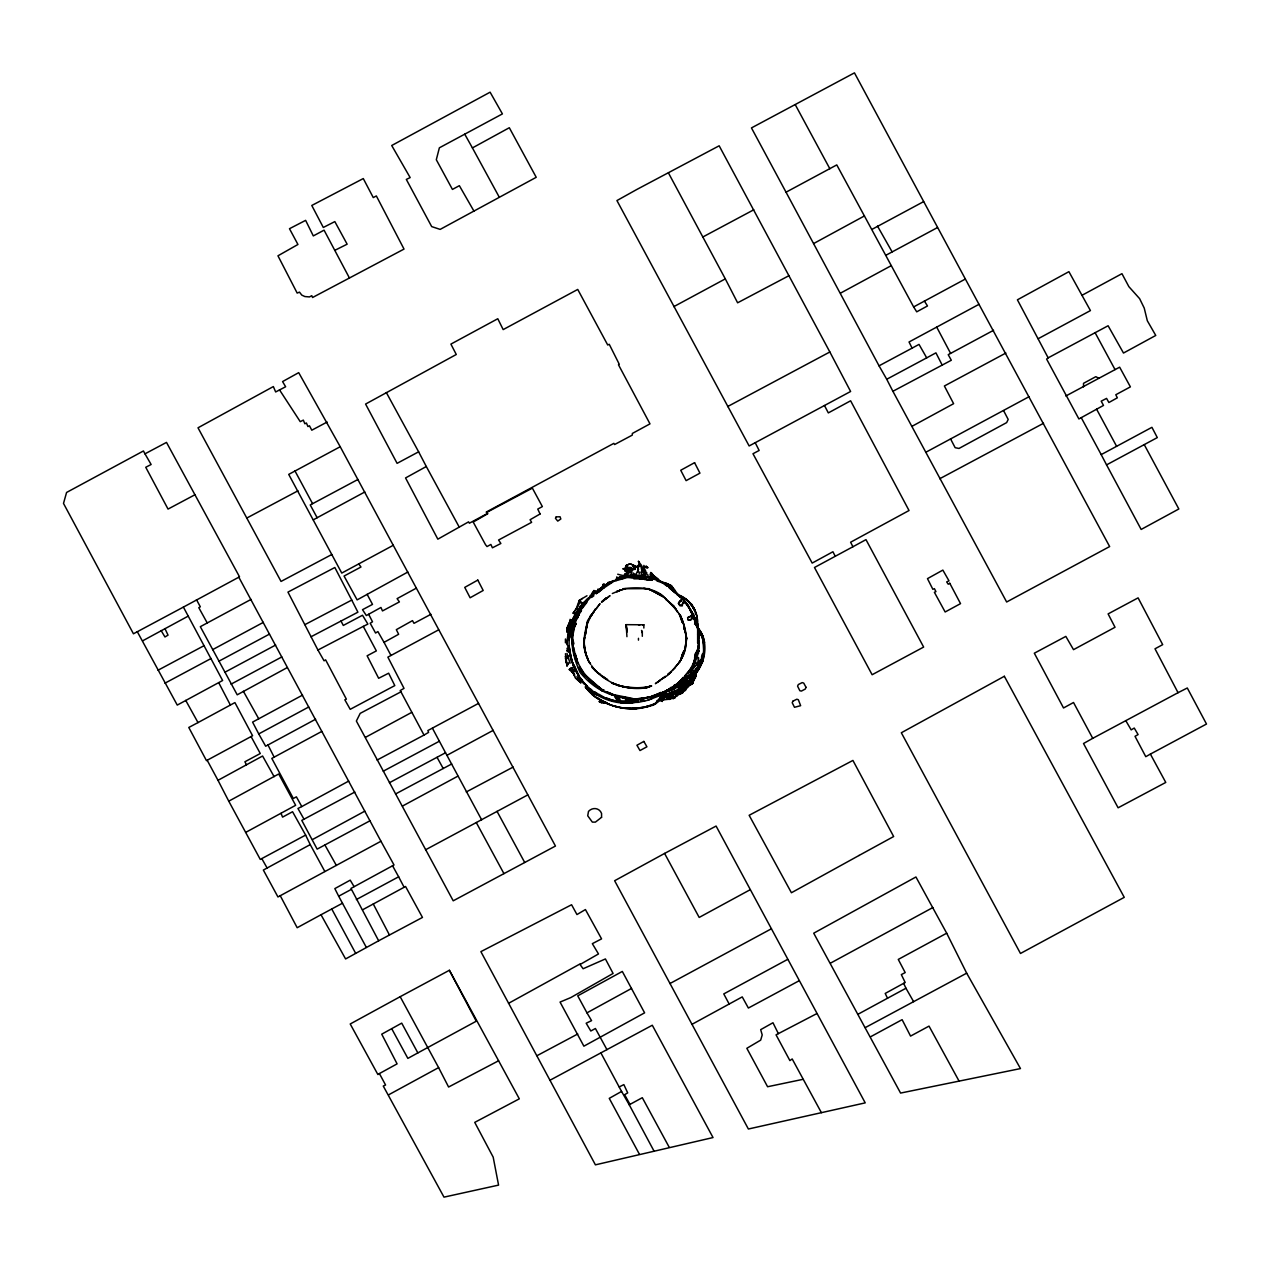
<?xml version="1.0" encoding="UTF-8"?>
<svg xmlns="http://www.w3.org/2000/svg" width="1270" height="1270" viewBox="0 0 1270 1270"><rect width="100%" height="100%" fill="white"/><g stroke="black" fill="none" stroke-linecap="round" stroke-linejoin="round"><path stroke-width="1.5" d="M696.103 652.923L698.421 650.415L699.183 633.412L693.801 615.251L698.421 628.412L699.183 637.635M569.278 646.001L566.976 651.192L569.278 647.636L568.515 648.208L566.976 643.89C567.642 626.539 575.183 609.346 588.502 598.059L580.041 606.996M584.66 648.494L586.184 654.367C581.565 640.239 585.327 623.602 593.884 611.695L590.026 617.172M694.579 662.432L692.261 667.242L698.421 648.399L699.183 641.969L698.421 651.478L696.881 654.272M569.278 628.031L566.976 643.89M586.184 631.015C585.216 619.76 594.09 612.077 600.027 603.631L596.186 608.727M698.421 648.303L699.183 642.731M698.421 646.478L699.183 641.096M584.66 637.635C582.771 646.605 585.327 655.907 590.026 663.591C585.454 655.59 583.343 646.763 584.66 637.35M569.278 639.858L570.055 635.048M570.055 636.111L570.817 628.507L572.357 627.65L570.817 628.507M697.135 626.65L697.643 623.522L697.643 625.729M682.276 654.066L680.736 660.13L683.816 650.907L680.736 660.13M686.88 638.127L684.578 649.367M697.643 624.284L697.135 627.364C699.627 613.664 690.848 599.011 677.656 594.503M691.499 681.545L692.261 683.577L687.657 686.451L693.039 683.276L692.261 682.99L696.103 675.878L695.849 671.56M643.842 565.388L644.604 576.056L655.368 578.929L662.289 582.2C648.303 574.818 631.825 574.31 616.934 579.025L619.236 577.31L636.159 575.183L642.303 575.278L652.288 578.263L650.764 578.072L651.526 574.135L658.447 579.12M570.817 630.539L569.278 638.032L572.357 624.38C564.737 645.319 570.928 669.338 586.184 685.197L583.12 682.99L587.153 685.879M616.172 580.565L616.934 576.913L616.172 580.279M570.817 624.475L570.055 628.031L572.357 619.681L575.421 614.394M689.959 608.727L686.88 603.631L692.261 612.854L691.499 615.537L693.801 616.887L696.103 624.57L693.039 614.204L686.117 603.631L683.038 602.186L682.276 605.742L679.974 605.838L679.196 604.583L678.434 603.25L681.498 599.408M695.341 674.243L696.103 670.798C691.721 687.054 674.481 691.959 660.749 697.309L656.145 703.453L652.288 704.898L656.145 703.167M586.962 625.348L583.882 641.001L584.66 648.891M698.421 639.762L697.643 643.112L697.643 628.809L694.579 619.871L696.881 626.015C699.754 613.426 691.166 599.916 679.196 595.662L686.117 599.503L684.578 599.011M577.739 616.696L576.199 618.808L572.357 637.842M646.922 697.5C666.321 693.611 686.498 680.736 693.801 662.051M674.005 687.419C692.134 680.069 707.628 660.606 703.024 640.429M635.381 575.58L638.461 569.23L637.683 567.118L633.079 566.547L636.921 566.833L639.223 564.324L638.461 561.356L641.54 565.483M573.897 622.84L575.421 618.998L572.357 633.317L573.119 629.666C569.722 644.049 574.231 659.4 580.041 672.417C589.264 683.514 601.107 692.467 615.394 695.674M701.484 657.241L702.262 654.161M673.052 698.659L673.814 694.626L670.75 695.769L672.274 695.865L673.052 698.659L675.354 697.5L676.116 694.626L674.592 693.563L672.274 694.42L672.274 697.69L669.973 699.135L656.908 700.58M697.643 655.225L694.579 663.591L694.579 666.655L698.421 663.4L698.421 657.527L698.421 663.4L693.039 668.195C692.642 675.068 685.721 676.148 683.038 681.069L681.498 681.847L679.974 685.689L681.498 683.577M571.325 628.475L572.357 624.761M575.421 618.998C569.881 632.698 571.96 647.605 576.199 661.368L573.119 647.922L574.659 655.796M649.986 575.183L650.764 572.405M695.341 657.431L696.881 651.954M574.659 616.315L576.199 617.458L575.421 618.808L575.421 613.616L581.581 605.838M696.103 670.798L693.039 676.751M699.183 660.511L696.881 664.829M694.579 657.622L696.881 650.415M693.039 667.036L695.341 655.034C699.961 647.382 697.881 637.667 698.421 629.19M570.055 634.286C571.103 624.856 575.628 616.014 581.581 608.536M622.316 698.167L626.935 698.468L626.158 700.961L617.712 700.961L614.632 696.643L614.632 694.817M700.722 665.02L702.262 660.035M693.039 668.195L689.959 672.513M699.945 662.813L702.262 656.288M679.196 686.07L673.814 688.181C690.07 684.181 701.992 670.385 703.802 653.875L703.024 653.399M702.77 658.463L703.802 655.32M643.842 575.866L643.842 574.421L644.604 576.056L646.144 572.786L645.382 570.293L643.842 570.103L644.604 566.452L647.684 567.309L646.144 566.356L646.144 568.182M691.499 615.537L692.261 613.235L690.721 611.6M570.817 631.396L570.055 633.222M668.433 696.547L669.211 699.421L672.274 697.119L673.052 693.944L671.512 692.594L669.973 694.23L673.052 694.912L667.671 696.246L669.973 695.293L670.75 692.499M695.087 674.211L696.103 671.274M575.421 614.489L573.119 613.14L578.501 605.647L580.041 600.361L582.343 598.44M683.816 682.895L683.816 686.927L682.276 687.419L683.816 686.927L681.498 686.356L682.276 687.419L684.578 682.514L686.117 683.181L690.721 680.307M683.038 692.023L682.276 693.277L679.974 692.69L683.038 692.309L682.276 691.166L685.34 686.737L684.578 688.181L681.498 688.086L679.196 689.816L677.656 689.15L681.498 692.118L679.974 692.801L673.814 691.356M568.515 625.062L570.055 620.919L566.976 628.221L566.976 632.269L568.515 625.062L566.976 628.221M688.419 685.292L693.039 683.276L691.499 682.514L691.499 679.815L696.103 671.751M695.087 673.703L696.103 671.084M583.882 604.393L586.962 600.646M618.474 698.754L618.474 702.31L618.474 700.103M682.276 604.107L683.038 602.186M574.659 620.347L572.357 624.856M576.961 616.506L574.659 620.824L572.357 638.032L573.119 648.017M599.25 591.518L596.186 593.63L603.869 587.962L604.631 586.137C617.474 576.77 636.397 573.326 650.764 578.072L651.526 573.167L652.288 574.802M632.317 700.77L631.539 699.23L628.459 698.754L626.935 700.199L633.079 699.611L631.539 702.5L638.461 702.31L647.684 700.294L663.829 694.134L664.591 692.309M666.131 690.674L667.671 689.816L668.433 691.261L676.116 684.53L674.592 689.054L652.288 696.928L636.921 699.516L651.526 696.738L670.75 689.531M697.643 666.559L698.421 664.734M578.501 603.917L580.041 600.361M579.279 610.251L586.962 599.503M641.54 571.151L640.763 572.881L642.303 572.881L640.763 565.579L639.223 564.324M676.116 687.419L685.34 682.419L686.117 683.181L684.578 682.514L682.276 683.673L686.117 684.625L687.657 683.863L686.117 682.323L691.499 680.212L691.499 678.577L694.579 675.021L691.499 678.291L692.261 677.132M576.199 618.045L575.421 621.411M577.739 616.315L578.501 614.68M577.739 614.299L582.343 607.187L576.199 619.966L579.279 613.807L577.739 614.966L577.739 617.95M626.158 567.309L626.158 565.483L629.999 563.753L636.921 566.833L629.999 563.753L626.935 565.293L626.935 567.69L626.158 565.483L626.935 567.785M631.539 570.579L631.539 575.961M651.526 574.135L650.764 578.072M668.433 693.468L663.829 698.071L658.447 699.325L662.289 701.437L662.289 698.754M684.578 688.181L683.038 687.419L684.578 686.356L683.038 686.832L683.816 685.879L682.276 685.292L686.117 683.958L688.419 681.164M693.801 677.704L689.197 681.355L690.721 680.498L689.197 680.498L689.197 682.323L691.499 682.514L692.261 680.498L690.721 679.926L689.197 682.323L689.959 684.244L687.657 686.451L692.261 683.181M580.803 609.108L577.739 614.204M583.12 605.361L583.882 603.822L583.12 606.504M623.856 577.501L624.618 574.231L626.935 575.866L626.158 574.802L623.856 577.405L620.014 576.532M580.803 679.529L580.803 681.752M629.237 701.437L628.459 702.977L626.158 702.31M692.261 678.767L695.341 677.608L693.801 675.973L685.34 685.879L685.34 689.626M699.183 663.972L702.262 658.019M576.199 623.522L573.897 627.936L576.199 623.522L574.659 625.158M575.421 620.252L576.199 618.808M573.897 623.903L574.659 622.459M632.317 574.707L631.539 576.151L634.619 574.707L632.317 575.373L630.777 574.231M658.447 700.58L660.749 700.484L661.511 699.04L663.829 699.516L661.511 698.167M673.814 689.245L680.736 683.958L679.196 683.958L676.894 687.229L673.052 687.8M697.643 649.843L698.421 648.399M692.261 678.672L681.498 688.848L670.75 693.087C680.498 689.8 690.674 684.546 694.579 674.338M693.039 665.289L694.579 662.527L691.499 670.496L688.419 673.1L690.721 669.734M581.581 610.06L578.501 614.204L579.279 615.347M591.566 615.347L595.408 608.822M566.976 665.607L568.515 662.908L566.976 666.274M619.236 699.135L617.712 700.961L618.474 702.31L619.236 698.563L620.776 697.024L618.474 698.278L618.474 700.484L620.014 701.056L620.014 699.611L619.236 700.77M628.459 698.754L627.697 700.103L626.935 698.468M631.539 702.5L632.317 701.151M659.987 697.69L662.289 695.579M696.103 655.701L695.341 657.05L696.881 652.923L694.579 662.241L694.579 659.844M696.881 653.685L699.183 651.288L698.421 650.811M679.974 685.975L678.434 687.514L681.498 686.356L683.038 687.118L683.038 686.26M683.038 681.847L692.261 674.926L696.881 668.004M696.103 672.719C706.247 660.575 708.438 641.048 698.421 628.221M700.722 665.321L694.579 675.592L689.959 680.688L692.261 678.482M593.884 591.233L592.344 593.836L593.884 592.391M580.041 610.06L585.422 601.805L580.803 607.663M646.922 580.088L652.288 580.184L653.066 578.929L657.669 580.374M643.064 701.056L643.842 699.802L643.842 701.246L640.763 701.056L643.842 701.246M653.828 695.769L653.066 697.024L652.288 695.865L657.669 694.134M691.499 679.529C684.736 689.864 671.56 691.324 661.511 696.833C658.797 702.786 652.431 706.136 646.144 706.914M668.433 691.261L669.211 688.753L670.75 688.848M666.385 691.229L676.116 684.816L669.211 689.912L670.75 687.419M680.736 682.609L679.974 683.863L681.498 682.895L678.434 685.403L681.498 682.99L678.434 684.625M697.643 666.274L698.421 665.02M681.498 692.991L675.354 696.643M692.261 682.99L694.579 677.989M580.803 607.949L583.12 604.298M687.657 677.291L686.117 679.72L688.419 678.101M696.881 671.655L687.657 683.466M681.498 680.212L681.498 681.847L686.117 677.513M687.403 677.672L685.34 680.879L679.974 683.958L680.736 683.085M678.434 692.023L676.894 695.389L679.196 692.896M697.643 669.258L699.183 666.845M619.236 577.31L618.474 578.453L620.014 577.405L621.554 577.977L619.236 579.025M635.381 569.325L633.079 569.516L630.777 567.595L626.935 570.579L628.459 575.866L626.158 576.818M694.579 624.284L695.341 623.141M676.116 694.817L676.894 693.658L680.736 694.23L678.434 694.23M682.276 685.292L686.88 682.323L687.657 683.863L687.657 680.879M645.382 575.088L646.922 572.881M678.434 603.345L681.498 600.551L681.498 598.059L669.211 587.105L660.749 581.628M675.354 667.147L679.974 661.575L672.274 670.496L675.354 667.623M683.038 677.418L679.974 681.45M591.566 593.836L593.884 590.566L595.408 590.852M575.421 618.522L576.199 617.458M585.422 603.059L593.884 593.63L604.631 586.137L599.25 589.121M612.331 582.105L607.711 582.676L610.013 582.105M637.683 570.293L638.461 569.23L637.683 572.405M643.842 573.659L646.144 572.786L644.604 571.722M673.052 693.944L672.274 695.007L671.512 691.642L674.592 691.737L677.656 693.753L675.354 691.261M671.512 697.405L669.973 699.135L669.973 697.405M688.419 677.227L683.816 681.545M687.657 683.276L688.419 682.228L691.499 682.514M681.498 687.229L683.038 692.309M682.276 691.356L685.34 690.388L686.117 689.34L684.578 687.419L687.657 687.514L687.657 685.403M652.288 705.469C658.416 703.278 660.13 695.484 666.893 694.039L660.749 696.341M663.829 695.389L656.145 702.31M586.962 602.282L582.343 608.235M629.237 572.405L629.999 568.373M594.646 696.547L592.344 694.722L593.106 693.753M605.409 701.723L603.869 702.119L605.409 701.723L603.869 703.262L601.567 702.691L599.25 701.627L600.789 700.484C617.426 709.787 640.366 712.613 656.908 702.31M627.697 698.944L626.158 700.961L635.381 702.119L638.461 700.865L631.539 700.103L634.619 701.723L638.461 700.865L635.381 700.675M657.669 702.024L663.829 695.674L681.498 688.848M692.261 666.94L684.578 676.069M696.881 668.195L693.039 673.1M588.502 619.188L590.026 617.363M663.829 697.595L661.511 700.103L659.987 699.325M672.274 695.865L669.211 699.421L673.052 696.643M690.721 675.592L689.197 677.418L692.261 674.545L683.038 682.228M580.803 609.489L583.882 604.98L582.343 604.107M590.026 616.315L593.106 612.854M660.749 700.484L663.829 698.373M678.434 687.514L681.498 686.546L679.196 687.324L678.434 684.816M680.736 686.451L679.974 687.324L677.656 686.165L679.974 687.324L681.498 686.356M692.261 673.672L692.261 674.83L689.959 675.878M669.973 699.135L671.512 698.468M679.974 692.404L676.894 694.912M578.501 614.299L581.073 611.473M629.237 568.754L627.697 570.389L628.459 572.119L627.697 568.468L631.539 567.595L631.539 568.944L633.079 569.135M694.96 654.098L698.421 650.415M683.816 685.101L685.34 683.466M696.881 671.37L703.024 661.178L704.263 649.922M571.579 628.507L572.357 627.65M637.683 567.88L638.461 567.118L633.079 566.547M570.817 668.004L569.278 669.544L574.659 674.545L571.579 671.465M633.841 701.342L618.474 702.119L615.394 696.341L616.934 695.674M663.829 694.134L668.433 689.435L675.354 685.689L673.814 685.403M663.051 698.468L662.289 699.23L663.829 699.516L661.511 699.611L660.749 697.976M676.894 692.404L680.736 690.578L679.196 689.816L683.038 690.102M693.801 676.751L696.103 674.449L694.579 675.402M694.579 678.291L693.801 676.846L696.103 675.878M683.038 691.261L683.816 690.483L682.276 688.753L683.816 690.674L685.34 690.388L685.34 687.895M586.962 599.599L603.107 586.327M596.186 592.01L601.567 588.55M663.829 698.071L667.671 694.626L666.893 695.484L666.893 693.658L667.671 695.103L660.749 697.69M684.578 686.927L686.88 684.816L682.276 687.705M591.82 595.233L603.869 586.137M629.999 572.119L630.777 571.436L628.459 571.436L630.777 572.214L628.459 573.072M616.172 579.707L627.697 577.501L634.619 578.167M679.974 601.139L679.196 601.805L681.498 600.551M630.777 699.992L633.079 699.802M663.051 678.386L665.369 676.37L659.209 680.783L667.671 675.307L671.512 671.179L667.671 674.64L671.512 671.655L669.973 672.909M686.117 677.132L688.419 675.116M680.736 690.007L679.196 691.356L679.974 693.944L679.196 688.753M626.158 573.167L624.618 574.421L624.618 577.199L623.856 575.77L617.712 574.231M626.158 574.802L627.697 573.548L623.856 575.77M577.739 614.966L579.279 613.712M1048.163 357.854L1017.413 299.815L1068.911 271.669L1081.976 295.307L1121.95 273.685L1128.871 286.655L1139.619 298.656L1144.238 308.086L1147.318 320.754L1155.763 335.455L1123.49 353.044L1108.107 325.755L1048.163 357.854L1046.623 359.092L1078.897 418.957L1103.503 405.416L1101.201 401.177L1106.567 398.399L1108.885 402.526L1117.33 397.827L1115.79 394.748L1130.395 386.874L1119.648 367.173L1065.832 396.002M684.578 684.435L686.117 683.181L682.276 685.594M602.329 601.805L610.013 595.662L605.409 599.313M676.116 684.53L669.973 689.435L652.288 696.643M668.433 674.053L671.512 671.655M591.566 597.487L593.884 595.757M643.064 625.348L643.842 624.761L643.842 628.031M687.657 617.664L691.499 615.934L692.261 616.601C693.245 620.3 687.292 622.046 687.657 617.664L692.261 615.347M655.368 695.007L660.749 692.404M668.433 694.039L674.592 692.69L676.116 693.944L676.116 692.309M679.196 691.832L681.498 690.102L679.974 688.658L684.578 688.848M673.814 696.547L672.274 697.69L675.354 697.5M388.652 1094.803L438.61 1067.61L400.177 996.696L449.374 970.28L519.319 1098.836L474.742 1122.378L493.189 1157.16L498.57 1185.116L443.992 1197.134L383.27 1086.056L385.572 1085.009L379.412 1073.563L397.097 1063.863L381.73 1034.177L401.717 1023.128L417.846 1052.909L476.266 1021.207L449.374 970.28M590.026 595.662L593.884 592.868M603.869 587.962L613.855 581.342L624.618 578.263M662.289 698.849L665.369 696.643L661.511 700.484L662.289 701.437M678.434 690.102L685.34 685.784L683.816 684.911M596.186 593.63L601.567 589.883M620.776 579.12L622.316 578.072M580.041 609.108L581.581 608.044M677.656 684.53L679.196 683.466M965.136 279.162L913.638 306.927L836.771 164.909L786.035 192.199L751.459 127.921L854.456 72.866L978.979 304.324L909.034 341.995L912.098 348.139L879.046 365.823L786.035 192.199M573.897 666.75L569.278 669.544L571.579 668.29L573.119 672.719M993.584 330.279L948.23 354.679L951.309 360.251L892.889 391.287L1006.65 601.996L1109.647 546.56L978.979 304.324M603.869 587.2L603.107 584.406L604.631 584.406L604.631 586.422M589.264 597.376L592.344 595.455M694.579 621.887L695.341 621.411L693.801 618.903M683.816 678.672L682.276 679.625L683.038 681.069M666.131 691.261L669.211 690.483L669.211 688.753M675.354 686.737L676.894 687.022M691.499 683.768L689.959 684.244M379.412 1073.563L377.888 1074.531L350.218 1023.985L400.177 996.696M749.919 889.857L699.183 917.432L664.591 853.44L614.632 880.729L748.379 1129.014L865.219 1102.868L716.089 826.056L664.591 853.44M631.539 988.441L586.962 1012.841L577.739 995.839L622.316 971.439L644.604 1012.841L583.882 1046.178L560.054 1002.078L570.817 997.569L613.092 973.455L605.409 958.945L583.12 968.74L580.041 964.517L598.487 953.945L592.344 943.673L601.567 938.863L585.422 909.558L576.961 914.559L571.579 904.748L480.885 951.643L595.408 1164.844L713.026 1137.555L652.288 1025.239L550.069 1080.198M137.287 631.682L177.26 705.088L222.615 680.498L183.404 607.092L239.522 576.818L166.497 442.404L144.97 453.834L143.446 450.961L66.58 492.458L63.5 503.412L133.445 633.793L183.404 607.092M393.255 545.306L340.217 446.722L288.719 474.393L341.757 573.072L393.255 545.306L555.45 846.042L453.215 900.811L356.362 721.042L360.204 713.359L400.939 691.832L424.005 735.076L428.609 732.377L427.847 730.552L478.584 703.358M380.952 841.248L394.017 864.981L350.98 888.413L378.651 940.784L345.599 958.945L321.008 914.749L297.18 927.719L280.257 895.715L380.952 841.248L238.76 577.104M872.125 229.298L923.639 201.612M606.171 585.089L611.553 581.914M357.902 479.488L310.245 504.952L317.151 517.731L313.309 519.843M321.77 731.425L271.812 758.412L293.322 798.481L296.402 796.846L301.784 806.561L348.678 781.098M281.035 813.371L282.575 817.118L292.56 811.736L305.625 835.088L260.271 859.409L228.759 801.179L278.717 773.986L295.64 805.307L245.666 832.406M609.251 583.168L602.329 586.422L613.855 580.565L610.791 581.914M287.179 667.623L237.22 694.817L200.327 626.681L251.047 599.408M418.624 451.818L426.307 466.519L405.559 477.949L437.832 539.163L468.582 521.859L469.36 523.208L487.029 513.699L486.267 512.064L613.855 443.357L614.632 444.516L632.317 435.102L632.317 433.467L649.986 423.862L618.474 364.76L619.236 364.188L609.251 344.297L607.711 344.98L577.739 289.433L503.174 329.597L497.792 318.738L450.898 344.106L456.279 354.489L365.585 404.066L397.097 463.344L418.624 451.818L386.334 392.541M669.973 983.536L771.43 928.767M400.939 691.832L400.177 690.578L404.019 688.372L387.874 657.146L438.61 629.856M508.556 1003.332L580.041 963.946M616.934 591.899L620.776 589.978L612.331 593.534M653.066 696.15L660.749 693.372M690.721 681.355L692.261 680.498M1092.74 738.33L1083.516 743.521L1118.108 807.799L1165.765 782.431L1150.382 754.094L1145.778 756.682L1135.015 736.314L1138.095 734.584L1134.253 728.059L1131.173 729.885L1125.791 720.661L1092.74 738.33L1073.515 702.5L1063.53 707.977L1034.32 653.209L1065.832 636.397L1073.515 649.653L1115.028 627.269L1108.107 613.902L1138.095 597.868L1162.685 644.652L1155.001 648.795L1178.052 692.69L1125.791 720.661M600.789 1052.719L621.554 1091.438L609.251 1098.36L639.223 1153.89M858.298 1014.095L887.508 998.236L885.206 993.442L905.192 982.488L901.335 974.598L905.192 972.582L898.271 959.421L946.69 933.196L915.94 876.983L813.721 933.196L900.573 1093.073L1020.477 1068.578L966.676 973.169L946.69 933.196M142.669 640.81L188.023 616.22M407.861 572.024L357.124 599.885L344.059 576.056L360.966 567.023L358.664 563.753M367.125 594.312L372.507 604.393L362.506 609.679L366.347 615.537L380.952 607.473L382.492 610.933L399.399 601.901L397.097 598.63L416.322 588.153M813.721 243.507L864.441 215.932M727.631 406.559L829.85 351.981L719.169 145.796L636.921 189.42L616.934 200.565L749.141 445.961L850.614 391.477L829.85 351.981M390.954 655.415L384.032 642.35L398.637 634.286L396.335 629.666L412.48 620.633L414.004 623.332L430.927 614.299M1106.567 464.883L1101.201 454.612L1151.922 427.323L1157.303 437.594L1106.567 464.883L1141.159 529.447L1178.83 508.984L1144.238 444.611M340.217 446.722L298.704 372.65L282.575 381.587L285.639 386.763L275.653 391.954L273.352 386.572L198.009 427.8L281.035 581.438L331.756 554.53M370.189 820.674L317.151 849.122L301.784 820.388L354.822 792.051M425.545 849.789L527.764 794.925M362.506 909.844L405.559 886.492L422.465 917.432L378.651 940.784M417.846 1052.909L407.861 1058.386L391.716 1028.7M499.332 197.294L472.424 147.907L509.318 127.73L536.226 177.308L440.15 229.394L431.689 226.6L406.321 179.419L410.162 177.594L391.716 145.51L490.109 92.186L502.412 113.903L439.372 147.812L436.308 159.734L452.438 189.42L459.359 185.674L473.964 211.137M668.433 172.895L725.313 278.876L673.814 306.641M885.968 255.238L937.466 227.568M198.009 722.582L234.918 702.596L252.587 735.743L206.47 760.635L188.785 727.472L198.009 722.582L185.722 700.389M228.759 801.179L217.995 780.32L262.588 756.015L274.114 776.668M280.257 895.715L277.955 896.969L263.35 870.061L310.245 844.598L305.625 835.088M692.261 1024.176L742.236 996.902L748.379 1008.047L799.116 980.757M621.554 1091.438L629.237 1104.789L642.303 1097.693L669.211 1147.27M912.098 426.26L953.611 403.685L944.388 386.001L1005.872 353.044M925.941 452.199L1028.938 396.764M389.414 782.733L445.532 752.745L481.647 819.817M852.916 546.751L865.981 539.639L923.639 647.065L872.125 674.735L814.483 567.5L852.916 546.751L850.614 542.226L909.034 510.524L850.614 400.796L828.326 412.909L824.468 405.511M840.613 293.084L891.35 265.605M912.098 348.139L919.02 344.392L926.703 357.854L935.926 352.854L942.086 364.871M315.627 719.217L265.652 746.22L258.747 733.917L252.587 722.106L302.562 695.103M1038.161 338.725L1090.438 310.578L1081.976 295.307M312.547 839.518L364.808 811.165M673.052 687.419L676.894 685.689M830.628 963.073L932.863 907.542M816.785 1013.619L776.049 1034.844L789.892 1060.593L792.194 1058.958L821.404 1112.679M887.508 998.236L905.954 988.25L903.653 983.345M870.601 1036.764L902.113 1019.667L910.558 1036.098L929.021 1026.112L958.993 1080.96M317.151 517.731L364.808 491.982M365.585 737.283L411.702 712.391M447.056 755.253L493.189 730.361M402.479 806.069L457.819 776.192M366.347 947.42L338.677 896.207L350.98 889.572M787.575 959.421L723.773 993.918L729.155 1003.999M212.614 649.653L263.35 622.364M258.747 733.917L308.705 707.009M356.362 899.557L398.637 876.792L392.493 865.648M865.219 1027.636L966.676 973.169M327.152 422.037L311.785 430.197L309.467 425.783L307.927 426.545L306.403 422.989L304.863 423.767L303.324 420.116L300.244 421.656L279.495 389.842M164.957 683.181L211.09 658.495M218.773 661.273L269.494 634.095M224.917 672.227L275.653 645.033M231.061 684.149L281.797 656.955M879.046 365.823L886.73 379.27L926.703 357.854M321.008 914.749L342.519 903.208M703.024 236.887L753.761 209.788M158.052 670.211L204.168 645.62M377.111 760.047L424.005 735.076M383.27 771.192L439.372 741.22M1043.543 423.275L939.768 478.726M395.557 793.972L451.675 763.984M536.988 1055.703L577.739 1033.986M194.945 494.76L168.037 509.079L145.748 467.281L151.13 464.502L144.97 453.834M247.205 517.827L297.942 490.823M466.281 791.956L513.159 767.064M349.44 278.003L312.547 297.513L311.785 295.688L309.467 296.926L304.863 296.545L301.784 295.1L299.482 292.132L297.18 293.084L277.955 255.81L297.942 244.475L289.481 228.711L305.625 220.361L313.309 235.918L324.072 230.156L349.44 278.003L404.019 249.079L376.349 195.945L373.269 197.58L363.284 178.562L311.785 205.47L323.31 227.473L334.835 221.599L347.139 244.189L334.835 250.333M304.863 624.665L351.742 600.075L334.835 567.5L287.957 592.106L317.929 650.034L324.072 660.797L325.612 659.844L346.361 699.135L344.837 699.802L350.218 709.327L394.795 685.594L388.652 673.195L378.651 678.291L367.125 655.796L376.349 650.907L363.284 626.396L317.929 650.034M311.007 636.778L357.902 612.188L351.742 600.075M1150.382 754.094L1206.5 724.027L1187.291 687.991L1178.052 692.69M363.284 626.396L367.887 624.094L362.506 615.251L343.297 625.443L340.979 621.014M301.784 806.561L297.942 808.482L304.086 819.34M580.041 680.498L580.803 680.117L580.041 681.069L576.961 676.466M642.303 698.468L649.224 696.833M666.131 698.849L667.671 698.071M672.274 697.119L670.75 697.5L670.75 695.389M498.57 1060.783L448.596 1087.025L438.61 1067.61M619.236 1086.929L623.856 1084.612L627.697 1092.883L624.618 1094.708L629.999 1104.408M679.196 682.228L684.578 679.625M606.171 584.803L610.791 582.581M789.114 275.606L737.616 302.8L725.313 278.876M680.736 688.943L665.369 694.912M682.276 684.816L684.578 683.768M696.881 668.972L695.341 669.639L695.341 668.48M666.893 690.674L671.512 688.658M666.131 691.356L667.671 690.674L666.893 690.293M690.721 680.117L685.34 683.276M620.776 696.833L635.381 699.04L644.604 697.69M647.684 700.294L652.288 698.373M586.962 595.757L579.279 600.361L576.199 608.822L576.961 608.044L573.119 613.14M646.922 687.705L650.764 686.165L645.382 687.61L646.922 687.705C625.856 691.229 604.234 682.752 591.566 665.893L595.408 670.893M629.999 569.325L627.697 569.897M631.539 569.706L635.381 568.277M696.103 663.496L696.881 663.972L695.341 661.575M619.236 700.199L618.474 700.484L618.474 697.595L616.934 696.341L617.712 698.278M673.814 686.832L675.354 685.689M686.117 683.958L682.276 685.006L683.816 685.879M692.261 682.514L693.801 680.593L691.499 682.038M685.34 688.372L687.657 687.514M659.209 693.563L659.987 695.293L655.368 695.865L659.987 695.293L659.209 693.563L663.829 691.928M603.869 701.818C617.792 709.39 635.079 710.755 649.986 705.437M584.914 602.155L582.343 603.059L579.279 600.361L582.343 605.361M663.829 695.484L672.274 692.801M652.288 704.961L655.368 703.945M658.955 693.722L661.511 692.896M627.697 570.103L623.078 568.849L626.935 567.5L625.396 567.118M626.158 571.246L626.935 571.929L624.618 570.674L627.697 571.056M668.433 690.007L669.973 689.531M646.922 706.533L650.494 705.437M631.539 577.405L637.683 576.723L643.842 577.501L646.922 579.12L653.066 578.929M606.425 702.564L603.869 703.262L603.107 701.627M580.041 612.077L580.041 611.124M703.802 653.875L703.024 639.858M690.721 675.307L692.261 674.926L691.499 674.243M674.592 689.054L665.369 690.88M674.592 691.737L672.274 692.309L674.592 692.69M666.131 694.42L667.671 694.039M676.894 696.15L676.894 693.372L678.434 692.991M646.144 706.533L650.764 705.469M568.515 656.098L565.436 656.765L567.738 658.59M642.303 701.151L645.382 700.484M802.957 1079.341L767.588 1086.739L746.839 1048.306L760.682 1040.13L762.206 1034.939L760.682 1029.652L772.97 1022.747L778.351 1033.605M629.999 702.691L628.459 702.977L628.459 701.437M676.894 693.658L679.974 693.753M639.223 707.819L642.303 707.295M625.538 708.073L636.159 708.549L644.604 707.199M688.419 619.871L691.499 619.379L691.499 615.934M609.251 704.326L596.186 697.5L585.422 687.022C599.376 698.706 617.823 705.961 636.159 702.119M639.223 578.739L645.382 579.422L635.381 577.405M603.107 584.406L604.631 584.406M657.669 580.565L659.209 580.374L663.051 583.105M694.579 671.37L693.801 671.274M603.869 689.721L602.329 689.912C587.137 680.418 576.04 665.496 573.897 647.636M616.934 697.214L615.394 696.341M626.158 701.992L613.092 701.056M643.064 698.373L635.381 699.04M629.999 702.024L633.079 701.723M632.317 708.454L637.683 708.073M626.158 702.977L633.079 702.5M633.079 574.707L631.539 574.802L632.317 575.373M652.288 695.865L654.606 695.769M619.236 702.024L626.935 701.929M643.842 570.293L645.382 570.293M633.841 578.834L644.604 578.834M638.461 624.761L643.842 624.761M686.88 682.323L687.657 682.609L686.117 681.641M686.117 684.339L688.419 684.054L686.88 684.149L686.117 687.324L686.117 683.466M650.764 697.119L641.54 698.944L643.064 700.675M634.619 699.706L640.001 699.706M623.856 701.723L629.237 701.723M640.001 624.761L626.158 624.665L626.935 632.158M619.76 701.088C605.853 700.627 592.741 693.118 583.882 682.609M643.842 588.248L649.986 589.502L663.051 596.709L648.446 588.645L623.078 588.74C637.969 586.962 657.209 586.835 666.893 600.456L664.591 597.678M626.935 687.514L639.223 687.8M620.776 702.786L629.999 703.072M623.078 568.849L626.158 569.42L626.158 567.118L626.158 570.008L627.697 572.31L626.935 570.579M624.618 701.723L633.841 701.151L631.539 700.103M622.316 708.073L636.159 708.549M693.801 678.101L692.261 677.989L693.801 678.101L693.801 675.973L692.261 676.942L693.801 677.132M686.117 682.514L687.657 682.609M683.816 684.435L686.117 684.625M683.816 685.689L685.34 685.784M619.554 701.675L624.618 702.024M652.288 580.184L644.604 579.422M630.777 567.595L627.697 567.309L626.935 565.293M640.763 565.579L638.461 565.293L639.223 566.642M656.908 580.088L659.209 580.374M656.908 580.946L663.829 583.359M663.829 583.263L670.75 586.327M682.276 689.245L685.34 690.388M619.236 701.342L611.553 700.484M599.25 701.627L601.567 702.691M616.934 695.96L609.251 693.372M613.092 705.961L622.062 707.692M617.712 685.498L623.078 686.451M619.236 685.498L611.553 682.704M629.237 697.786L613.855 694.722L606.949 691.832M663.051 582.771L665.369 583.359M670.75 695.769L671.512 697.119M665.369 697.024L666.893 697.405M610.791 693.563L603.107 690.674L583.882 673.767M612.331 705.469L618.474 707.104M608.489 699.23L613.855 700.77L610.791 699.516M662.289 581.819L671.512 585.756L678.434 595.17M679.196 604.583L682.276 605.552M607.711 698.849L610.791 699.802M620.776 686.07L623.078 686.832M604.631 697.69L607.711 698.754L606.171 697.881M632.317 569.23L633.079 569.516L631.539 571.246L629.999 571.436M664.337 584.025L671.512 587.962L676.64 593.725M670.75 587.105L674.592 589.978M682.276 597.376L684.578 598.249M647.684 588.836L660.749 594.408L666.131 599.107M676.894 693.372L678.434 693.944M600.027 688.562L602.329 690.975L590.804 682.038L587.915 677.847M675.354 592.868L677.656 593.836M667.671 584.406L673.052 587.962M632.317 575.961L629.999 574.707M633.841 577.31L632.317 576.628L633.079 577.501M667.671 689.816L669.211 690.483M607.711 698.373L611.553 700.103M609.251 704.517C600.202 700.532 590.867 695.309 585.422 686.832L595.408 697.024L600.789 700.58M655.368 578.929L659.987 581.057M663.829 582.882L671.512 587.01L675.354 591.328M604.631 697.595L598.487 694.039M665.369 582.771L671.512 585.756M633.079 572.976L636.159 575.183M683.816 690.674L682.276 691.166L681.498 690.102M589.264 688.562L591.566 689.721M1098.883 378.317L1095.819 376.682L1083.516 383.318L1083.516 386.874M665.162 583.978L669.211 586.137L667.671 584.121M679.196 595.662L685.34 599.011L691.499 604.393L694.579 610.648M656.145 578.739L651.526 572.976M691.499 604.298L688.419 601.329L692.261 606.711M600.027 674.148L597.725 672.719L606.949 679.339M594.646 691.832L597.202 693.309M676.894 594.503L681.498 598.059M607.711 679.72L603.107 676.846L605.409 678.482M597.725 697.976L600.789 699.897M590.804 681.355L595.408 684.435L584.66 675.211L590.804 681.069M651.526 575.961L653.066 577.009M677.656 594.408L681.498 597.376L689.197 606.901M669.211 587.994L676.323 593.392M686.117 602.853L684.578 601.71C692.896 612.092 699.5 624.411 699.183 638.127M698.421 630.539L703.024 637.731M599.25 590.375L597.725 589.216L598.487 589.597M670.75 588.931L675.354 592.582L673.052 590.471M668.433 585.279L669.973 586.534M672.274 590.375L680.736 597.281M651.526 577.199L653.066 578.453M688.419 683.276L689.959 683.863M600.789 688.467L602.329 689.721M593.614 694.722L585.422 687.022M588.502 690.388L592.344 693.658M664.591 584.121L666.639 585.914M612.331 582.295L611.553 581.628L611.553 582.581M687.657 600.932L691.499 604.393L694.579 610.251M696.373 625.983L703.024 636.397L704.564 642.445M575.421 677.894L580.803 682.8L575.421 677.894L572.357 671.084M691.499 680.117L689.959 678.672L691.499 680.212M685.34 598.821L691.499 604.393L690.721 603.822L694.579 609.394M681.498 684.911L683.038 686.451M595.932 592.677L593.884 590.566L594.646 591.804M584.66 683.673C577.882 675.831 572.23 666.544 570.817 655.987L571.579 659.638L569.278 647.351M677.656 612.378L673.814 606.219L680.736 616.22L682.276 622.554L679.196 614.013M577.739 674.053L579.279 675.688M682.276 598.821L686.117 602.964M594.646 692.309L596.948 694.817L596.186 693.658M697.897 629.444L703.024 637.159L703.802 644.747M687.657 619.379L688.419 620.252M643.842 574.992L644.604 575.866M586.962 1012.841L591.566 1020.635L586.184 1023.223L590.804 1031.002L595.408 1028.509L606.949 1049.639M580.041 677.799L583.882 683.085M580.295 677.894L582.343 680.403M689.959 609.965L693.039 616.125M697.643 627.364L700.722 632.841L702.262 638.794M626.158 570.008L626.935 570.96L626.158 569.611M689.197 682.323L690.721 684.244L692.261 683.577L689.959 685.197L689.197 683.276M679.196 686.641L679.974 687.61M589.264 679.386L591.566 682.323M700.722 631.777L703.024 636.397M638.461 561.356L639.223 562.404M641.54 574.231L642.303 575.278M576.961 615.728L575.421 613.616L576.199 616.41M583.12 672.132L579.279 666.655M580.803 670.401L583.882 674.735M695.341 613.331L696.103 614.108M503.936 873.617L476.266 822.5M924.401 301.069L927.481 305.959L916.718 311.833L913.638 306.927M690.721 609.965L693.801 614.966M624.618 697.786L625.396 699.04L625.396 698.167M572.357 619.681L573.897 622.173L573.897 620.633M1116.568 446.246L1096.582 409.162M354.06 886.587L350.218 880.158L334.835 888.603L338.677 896.207M161.115 630.539L164.957 636.968L168.037 635.143L164.957 628.618M905.954 988.25L913.638 1001.697M641.54 565.864L643.064 568.563M642.303 567.5L643.842 572.119M693.801 670.989L694.579 672.322L694.579 670.989M573.119 669.163L574.659 671.846M384.032 642.35L377.888 631.587L375.571 633.031L370.189 623.237L372.507 621.792L368.665 614.299M877.506 226.123L892.111 251.873M464.741 134.175L472.424 147.907M261.81 858.631L267.192 868.14M1101.201 454.612L1081.215 417.608M324.85 844.899L336.375 865.457M568.515 652.336L566.976 648.303M243.364 691.261L258.747 718.836M207.232 622.935L198.787 607.663L200.327 606.806L196.485 599.694M437.07 757.364L443.214 768.509M795.258 104.664L829.85 168.751M426.307 466.519L459.359 527.336M310.245 844.598L324.85 871.506M251.047 736.505L260.271 753.523L244.904 761.778L246.444 764.762M1095.042 332.581L1115.028 369.57M497.03 811.355L524.7 862.473M294.862 470.741L312.547 503.603M331.756 908.987L355.584 953.183M207.232 760.333L217.995 780.32M629.237 1104.789L653.828 1150.731M691.499 604.107L694.579 609.87M693.039 615.934L695.341 619.776M683.816 624.967L679.974 614.585C686.88 629.587 689.372 647.843 679.196 662.241C688.975 649.414 687.626 632.412 681.498 618.141M573.119 673.195L574.659 676.069M432.451 728.25L445.532 752.745M936.704 327.104L950.531 353.235M398.637 876.792L404.019 887.079M1003.57 410.591L1008.189 419.433L1006.65 422.608L958.993 448.453L955.151 447.691L950.531 438.848M373.269 903.986L389.414 934.926M218.773 682.8L230.299 704.898M886.73 379.27L892.889 391.287M835.231 556.26L832.929 551.751L812.181 563.086L752.983 453.739L759.142 450.469L755.301 442.881M267.97 744.966L274.114 757.079M669.211 693.753L669.973 695.293M590.026 663.003L590.804 664.543M573.119 664.639L573.897 666.178M565.436 658.304L566.976 664.543L565.436 653.685M579.279 676.656L573.897 665.21M694.579 617.855L693.039 614.489L693.801 617.363M685.34 631.206L683.816 627.84L685.34 632.063L683.816 626.793M588.502 660.987L586.962 655.796M699.945 631.873L702.262 637.064M576.961 659.257L575.421 655.701M571.579 660.035L573.119 663.496M700.722 633.508L702.262 637.159M603.107 701.342L603.869 703.262L603.869 701.532M580.041 678.672L573.897 664.734M566.976 653.399L570.055 663.289M694.579 610.06L696.103 614.489M693.039 606.901L693.801 609.108M572.357 637.254L573.897 643.89M570.055 654.367L573.119 665.02M641.54 630.444L642.303 632.936M571.579 659.447L570.055 652.828L571.579 662.337M702.262 636.397L701.484 633.793L702.262 636.683M647.684 574.516L648.446 577.199M577.739 663.496L575.421 653.971M697.643 634.095L698.421 637.159M685.34 632.46L686.88 638.604M697.643 628.809L698.421 632.063M570.055 655.13L570.817 659.447M695.341 620.347L695.849 623.745M569.278 646.859L570.055 652.145M626.935 630.237L626.158 624.665L626.935 636.683M565.436 656.098L566.198 663.003M699.945 661.464L699.945 662.527M698.421 652.637L698.421 653.971M696.103 622.649L696.103 625.253M695.341 621.205L695.341 623.237M695.341 676.656L695.341 678.482M693.039 614.204L692.261 618.236L692.261 612.854M686.117 637.842L686.117 639.858M683.038 689.531L683.038 692.499M664.591 692.69L659.987 692.801M663.829 694.515L663.051 697.881L660.749 698.373L661.511 700.484M645.382 572.976L645.382 573.85M642.303 631.301L642.303 636.302M639.223 571.929L639.223 573.659M638.461 577.199L638.461 578.167M638.461 638.318L638.461 640.144M633.079 575.866L633.079 576.913M629.237 699.516L629.237 700.961M616.172 695.96L616.172 698.563M603.869 584.502L603.869 587.391M592.344 693.182L592.344 694.722M580.041 610.251L574.659 618.998L573.119 625.443M565.436 638.985L565.436 642.826M587.724 620.443L585.422 634.571L587.724 620.443M806.021 687.324L805.259 689.054L801.418 691.07L799.878 690.769L797.576 686.165L798.338 684.53L802.18 682.609L803.719 683.085L806.021 687.324M792.956 701.151L792.194 702.691L794.496 707.295L800.64 705.675L798.338 699.706L796.798 699.23L792.956 701.151M556.212 516.874L555.45 518.303L557.752 521.097L560.832 518.986L560.054 516.763L556.212 516.874M583.882 604.98L583.12 606.314L583.882 605.076M601.567 817.324L595.408 822.119L592.344 822.119L587.724 815.784L588.502 811.355C592.693 806.91 599.472 807.863 601.567 813.467L601.567 817.324M681.498 680.117L677.656 683.181L681.498 680.117M606.171 597.964L601.567 601.901L606.171 597.964M657.669 681.942L655.368 683.673L659.987 680.593L657.669 681.942M859.06 855.456L791.416 892.746L749.141 815.292L852.916 760.428L893.651 836.533L859.06 855.456M949.769 583.263L948.23 584.216L946.69 581.914L948.992 580.85L942.848 570.103L927.481 578.644L932.863 589.312L934.387 588.645L935.926 591.614L934.387 592.296L945.15 611.981L960.533 603.631L949.769 583.263M540.067 513.985L530.082 519.747L531.622 522.335L498.57 540.02L500.872 543.481L492.411 547.799L490.871 544.449L487.029 546.56L485.489 544.639L473.202 522.049L487.807 513.699L487.029 512.255L532.384 488.14L542.369 506.587L537.766 509.079L540.067 513.985M477.806 580.088L464.741 587.391L470.122 597.773L483.187 590.471L477.806 580.088M643.842 741.41L636.921 745.252L640.001 750.538L646.922 746.792L643.842 741.41M694.579 462.677L680.736 470.265L686.117 480.647L699.945 473.154L694.579 462.677M1004.348 676.275L901.335 732.758L1020.477 953.468L1124.252 897.35L1004.348 676.275M651.526 685.975C638.985 690.197 623.808 687.784 611.553 682.99C623.983 687.975 638.619 689.165 651.526 685.975M571.579 620.538L570.055 621.205L570.055 619.379L571.579 620.538M692.261 679.625L692.261 681.069L692.261 679.625M625.396 588.645L616.934 591.328L625.396 588.645M699.183 651.288L697.643 651.192L699.183 651.288M673.052 605.361L675.354 608.536L673.052 605.361M636.921 699.23L624.618 698.278L609.251 693.849L618.474 696.738L636.921 699.23M599.25 687.514L595.408 684.53L602.329 690.293L599.25 687.514M669.973 587.391L667.671 585.66L674.592 591.233L669.973 587.391M671.512 604.012L666.893 600.075L676.116 609.584L671.512 604.012M647.684 567.785L646.144 566.356L647.684 567.785M597.725 672.909L592.344 667.623L597.725 672.909M584.66 674.926L578.501 668.004L584.66 674.926"/></g></svg>
